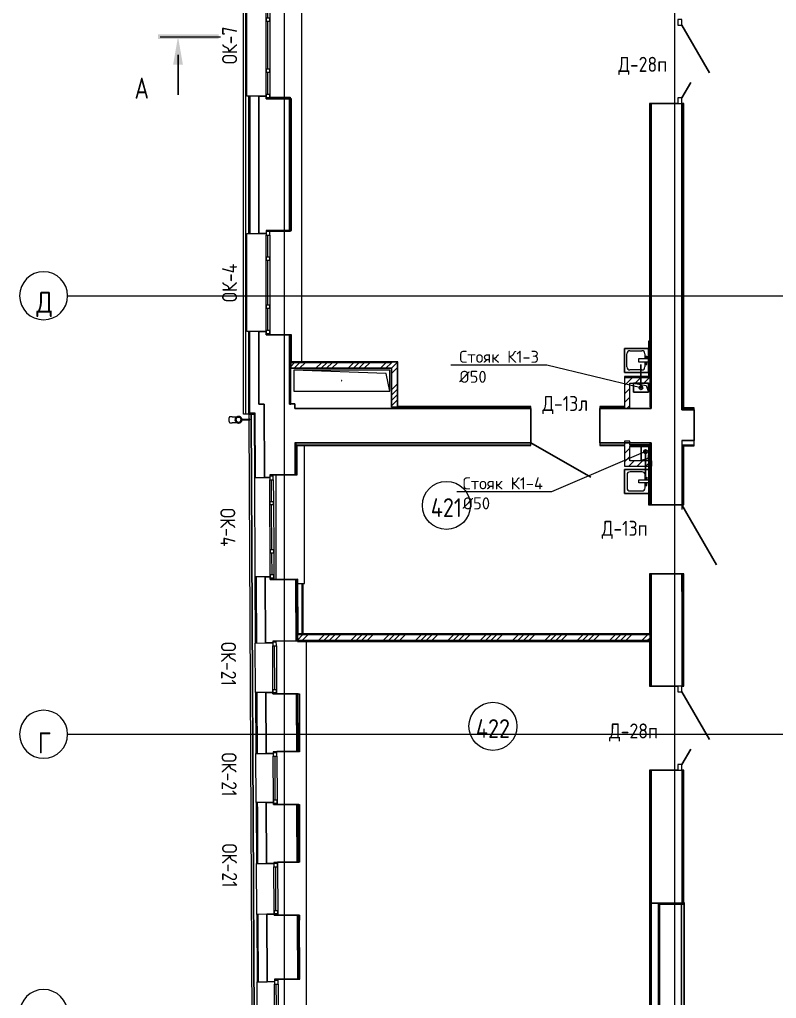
# Model space of a CAD drawing. Header units: millimetres. Extents: x -10178924 to 11692288, y -947381 to 58396.
# Drawn here: x -10915 to 1695, y -362268 to -345970 of the extents above; entities that cross this region are included whole.
import ezdxf
from ezdxf import colors
from ezdxf.entities.mleader import LeaderData, LeaderLine
from ezdxf.math import Vec2, Vec3

# ---------------------------------------------------------------- set-up
doc = ezdxf.new("R2010")
doc.units = ezdxf.units.MM
doc.linetypes.add('ADSK_Линия сетки', pattern=[25, 20, -2.5, 0, -2.5])
for name, color, linetype, lineweight in [('!К1', 32, 'Continuous', 30), ('_ Окна', 7, 'Continuous', 9), ('Аннотация', 7, 'Continuous', 18), ('Выноски ВК', 7, 'Continuous', 0), ('Двери', 7, 'Continuous', 9), ('Марки дверей', 7, 'Continuous', 20), ('Марки окон', 7, 'Continuous', 20), ('Обобщенные модели', 7, 'Continuous', 18), ('Окна', 7, 'Continuous', 9), ('Оси', 253, 'Continuous', 9), ('Перекрытие', 7, 'Continuous', 18), ('Разрезы', 7, 'Continuous', 9), ('Сантехника', 7, 'Continuous', 18), ('Стены внутренние', 7, 'Continuous', 18), ('Стены наружные', 7, 'Continuous', 18), ('Стены несущие', 7, 'Continuous', 30), ('Стены отделка', 7, 'Continuous', 30), ('Стены перегородки', 7, 'Continuous', 30), ('Стены штриховка', 7, 'Continuous', 9), ('ШТРИХОВКА', 252, 'Continuous', 15)]:
    doc.layers.add(name, color=color, linetype=linetype, lineweight=lineweight)
doc.layers.add('Линии', color=7, linetype='Continuous', lineweight=9, true_color=0x00a600)
doc.styles.add('GOST Common', font='GOST_Common.ttf', dxfattribs={"width": 0.9, "height": 350})
doc.styles.add('GOST Common_2', font='GOST_Common.ttf', dxfattribs={"width": 0.9, "height": 250})
doc.styles.add('GOST Common_3', font='GOST_Common.ttf', dxfattribs={"width": 0.8, "height": 350})
doc.styles.add('PDF ISOCPEUR', font='isocpeur.ttf')
pattern_1 = [(45, (-6e-11, -248271.14), (-269.408, 269.408), []), (45, (89.8, -248271.14), (-269.408, 269.408), []), (45, (179.6, -248271.14), (-269.408, 269.408), []), (45, (269.4, -248271.14), (-269.408, 269.408), [])]
pattern_2 = [(45, (-6e-11, -248271.14), (-70.7107, 70.7107), [])]

# ---------------------------------------------------------------- blocks, each defined once
blk = doc.blocks.new('AC_Дверь_Однопольная_Стальная - 1150х2200h В Л_ противопож_Д13п EI30-3874297-План 4-го этажа')
at = {"layer": 'Двери', "lineweight": 30}
blk.add_line((-575, 255), (421, 830), dxfattribs=at)
blk = doc.blocks.new('AC_Дверь_Однопольная_Стальная - 1150х2200h В Л_ противопож Д13л EI30-3874285-План 4-го этажа')
at = {"layer": 'Двери', "lineweight": 30}
blk.add_line((575, 285), (-421, 860), dxfattribs=at)
blk = doc.blocks.new('SND_2D_Раковина - 400х400-608366-План 4-го этажа')
at = {"layer": 'Сантехника'}
for p, q in [((-200, 220), (200, 220)), ((-200, -180), (-200, 220)), ((-200, 220), (-200, -180)), ((200, 220), (-200, 220)), ((110, 180), (-110, 180)), ((200, 220), (200, -180)), ((200, -180), (200, 220)), ((-160, 130), (-160, -70)), ((160, -70), (160, 130)), ((-110, -120), (-25, -120)), ((-70, -135), (-70, -150)), ((-25, -135), (-70, -135)), ((-70, -150), (-25, -150)), ((-25, -180), (-25, -15)), ((-25, -15), (25, -15)), ((25, -15), (25, -180)), ((25, -120), (110, -120)), ((25, -135), (70, -135)), ((70, -150), (25, -150)), ((70, -135), (70, -150))]:
    blk.add_line(p, q, dxfattribs=at)
for centre, start, end in [((-110, 130), 90, 180), ((110, 130), 360, 90), ((-110, -70), 180, 270), ((110, -70), 270, 360)]:
    blk.add_arc(centre, 50, start, end, dxfattribs=at)
blk = doc.blocks.new('Дверь-Alumark_двупольная с глухим окном_S70 - 1400х2200 алюм ост Д30п-6129809-План 4-го этажа')
at = {"layer": 'Двери', "lineweight": 30}
for p, q in [((-480, 255), (312, 712)), ((730, 255), (475, 402))]:
    blk.add_line(p, q, dxfattribs=at)
at = {"layer": 'Двери'}
for p, q in [((-575, 255), (-575, 185)), ((-480, 255), (-575, 255)), ((-575, 185), (-480, 185)), ((-480, 185), (-480, 255)), ((730, 255), (730, 185)), ((825, 255), (730, 255)), ((730, 185), (825, 185)), ((825, 185), (825, 255))]:
    blk.add_line(p, q, dxfattribs=at)
blk = doc.blocks.new('GM_Отверстие прямоугольное _в плите_ - Отверстие-1433026-План 4-го этажа')
at = {"layer": 'Обобщенные модели'}
for p, q in [((-50, 150), (75, 150)), ((75, 150), (-50, 150)), ((-50, 25), (-38, 113)), ((-38, 113), (75, 150)), ((75, 150), (75, -87)), ((75, -87), (75, 150))]:
    blk.add_line(p, q, dxfattribs=at)
for start, end in [(360, 180), (180, 360), (60, 165), (300, 360), (195, 270)]:
    blk.add_arc((0, 0), 2.5, start, end, dxfattribs=at)
blk = doc.blocks.new('GM_Отверстие прямоугольное _в плите_ - Отверстие-1400775-План 4-го этажа')
at = {"layer": 'Обобщенные модели'}
for p, q in [((-75, -125), (-75, 125)), ((-75, 125), (75, 125)), ((75, 125), (-75, 125)), ((-75, 125), (-75, -125)), ((-75, -125), (-37.5, 87.5)), ((-37.5, 87.5), (75, 125)), ((75, 125), (75, -125)), ((75, -125), (75, 125)), ((75, -125), (-75, -125)), ((-75, -125), (75, -125))]:
    blk.add_line(p, q, dxfattribs=at)
for start, end in [(360, 180), (180, 360), (60, 165), (300, 360), (195, 270)]:
    blk.add_arc((0, 0), 2.5, start, end, dxfattribs=at)
blk = doc.blocks.new('окно трехпол с фрамугой - 1750-2320_h___нов_-2116909-План 4-го этажа')
at = {"layer": '_ Окна', "lineweight": 18}
for p, q in [((-895, 75), (-895, 135)), ((-895, 135), (-815, 135)), ((-815, 75), (-895, 75)), ((-815, 135), (-815, 75)), ((-455, 75), (-455, 135)), ((-455, 135), (-395, 135)), ((-395, 75), (-455, 75)), ((-395, 135), (-395, 75)), ((395, 75), (395, 135)), ((395, 135), (455, 135)), ((455, 75), (395, 75)), ((455, 135), (455, 75)), ((815, 135), (815, 75)), ((895, 135), (815, 135)), ((815, 75), (895, 75)), ((895, 75), (895, 135))]:
    blk.add_line(p, q, dxfattribs=at)
at = {"layer": '_ Окна'}
for p, q in [((-875, 75), (-875, 135)), ((-815, 105), (-455, 105)), ((-395, 105), (395, 105)), ((455, 105), (815, 105)), ((875, 75), (875, 135))]:
    blk.add_line(p, q, dxfattribs=at)
at = {"layer": 'Окна'}
for p, q in [((-895, 135), (-895, 75)), ((-815, 135), (-895, 135)), ((-895, 75), (-815, 75)), ((-815, 135), (-455, 135)), ((-455, 75), (-815, 75)), ((-395, 135), (-455, 135)), ((-455, 75), (-395, 75)), ((-395, 135), (395, 135)), ((395, 75), (-395, 75)), ((455, 135), (395, 135)), ((395, 75), (455, 75)), ((455, 135), (815, 135)), ((815, 75), (455, 75)), ((895, 135), (815, 135)), ((815, 75), (895, 75)), ((895, 75), (895, 135))]:
    blk.add_line(p, q, dxfattribs=at)
blk = doc.blocks.new('окно трехпол с фрамугой - 1700-2320_h_ _нов_-2116573-План 4-го этажа')
at = {"layer": '_ Окна', "lineweight": 18}
for p, q in [((-870, 75), (-870, 135)), ((-870, 135), (-790, 135)), ((-790, 75), (-870, 75)), ((-790, 135), (-790, 75)), ((-430, 75), (-430, 135)), ((-430, 135), (-370, 135)), ((-370, 75), (-430, 75)), ((-370, 135), (-370, 75)), ((370, 75), (370, 135)), ((370, 135), (430, 135)), ((430, 75), (370, 75)), ((430, 135), (430, 75)), ((790, 135), (790, 75)), ((870, 135), (790, 135)), ((790, 75), (870, 75)), ((870, 75), (870, 135))]:
    blk.add_line(p, q, dxfattribs=at)
at = {"layer": '_ Окна'}
for p, q in [((-850, 75), (-850, 135)), ((-790, 105), (-430, 105)), ((-370, 105), (370, 105)), ((430, 105), (790, 105)), ((850, 75), (850, 135))]:
    blk.add_line(p, q, dxfattribs=at)
at = {"layer": 'Окна'}
for p, q in [((-870, 135), (-870, 75)), ((-790, 135), (-870, 135)), ((-870, 75), (-790, 75)), ((-790, 135), (-430, 135)), ((-430, 75), (-790, 75)), ((-370, 135), (-430, 135)), ((-430, 75), (-370, 75)), ((-370, 135), (370, 135)), ((370, 75), (-370, 75)), ((430, 135), (370, 135)), ((370, 75), (430, 75)), ((430, 135), (790, 135)), ((790, 75), (430, 75)), ((870, 135), (790, 135)), ((790, 75), (870, 75)), ((870, 75), (870, 135))]:
    blk.add_line(p, q, dxfattribs=at)
blk = doc.blocks.new('окно трехпол с фрамугой - 1700-2320_h_ _нов_-2116737-План 4-го этажа')
at = {"layer": '_ Окна', "lineweight": 18}
for p, q in [((-870, 111), (-870, 171)), ((-870, 171), (-790, 171)), ((-790, 171), (-790, 111)), ((-430, 111), (-430, 171)), ((-430, 171), (-370, 171)), ((-370, 171), (-370, 111)), ((370, 111), (370, 171)), ((370, 171), (430, 171)), ((430, 171), (430, 111)), ((790, 171), (790, 111)), ((870, 171), (790, 171)), ((870, 111), (870, 171)), ((-790, 111), (-870, 111)), ((-370, 111), (-430, 111)), ((430, 111), (370, 111)), ((790, 111), (870, 111))]:
    blk.add_line(p, q, dxfattribs=at)
at = {"layer": '_ Окна'}
for p, q in [((-850, 111), (-850, 171)), ((850, 111), (850, 171)), ((-790, 141), (-430, 141)), ((-370, 141), (370, 141)), ((430, 141), (790, 141))]:
    blk.add_line(p, q, dxfattribs=at)
at = {"layer": 'Окна'}
for p, q in [((-870, 171), (-870, 111)), ((-790, 171), (-870, 171)), ((-790, 171), (-430, 171)), ((-370, 171), (-430, 171)), ((-370, 171), (370, 171)), ((430, 171), (370, 171)), ((430, 171), (790, 171)), ((870, 171), (790, 171)), ((870, 111), (870, 171)), ((-870, 111), (-790, 111)), ((-430, 111), (-790, 111)), ((-430, 111), (-370, 111)), ((370, 111), (-370, 111)), ((370, 111), (430, 111)), ((790, 111), (430, 111)), ((790, 111), (870, 111))]:
    blk.add_line(p, q, dxfattribs=at)
blk = doc.blocks.new('окно трехпол с фрамугой - 1675-2200_h___нов_ ок-23-2116733-План 4-го этажа')
at = {"layer": '_ Окна', "lineweight": 18}
for p, q in [((-858, 75), (-858, 135)), ((-858, 135), (-778, 135)), ((-778, 75), (-858, 75)), ((-778, 135), (-778, 75)), ((-418, 75), (-418, 135)), ((-418, 135), (-358, 135)), ((-358, 75), (-418, 75)), ((-358, 135), (-358, 75)), ((357, 75), (357, 135)), ((357, 135), (417, 135)), ((417, 75), (357, 75)), ((417, 135), (417, 75)), ((777, 135), (777, 75)), ((857, 135), (777, 135)), ((777, 75), (857, 75)), ((857, 75), (857, 135))]:
    blk.add_line(p, q, dxfattribs=at)
at = {"layer": '_ Окна'}
for p, q in [((-838, 75), (-838, 135)), ((-778, 105), (-418, 105)), ((-358, 105), (357, 105)), ((417, 105), (777, 105)), ((837, 75), (837, 135))]:
    blk.add_line(p, q, dxfattribs=at)
at = {"layer": 'Окна'}
for p, q in [((-858, 135), (-858, 75)), ((-778, 135), (-858, 135)), ((-858, 75), (-778, 75)), ((-778, 135), (-418, 135)), ((-418, 75), (-778, 75)), ((-358, 135), (-418, 135)), ((-418, 75), (-358, 75)), ((-358, 135), (357, 135)), ((357, 75), (-358, 75)), ((417, 135), (357, 135)), ((357, 75), (417, 75)), ((417, 135), (777, 135)), ((777, 75), (417, 75)), ((857, 135), (777, 135)), ((777, 75), (857, 75)), ((857, 75), (857, 135))]:
    blk.add_line(p, q, dxfattribs=at)
blk = doc.blocks.new('окна_rehau_однопольное_фрамуга_сверху - 840х2230 _глухое_ _нов_ ок-21-2067517-План 4-го этажа')
at = {"layer": '_ Окна', "lineweight": 18}
for p, q in [((-440, 75), (-440, 135)), ((-440, 135), (-364, 135)), ((-364, 75), (-440, 75)), ((-364, 135), (-364, 75)), ((364, 135), (364, 75)), ((440, 135), (364, 135)), ((364, 75), (440, 75)), ((440, 75), (440, 135))]:
    blk.add_line(p, q, dxfattribs=at)
at = {"layer": '_ Окна'}
for p, q in [((-420, 75), (-420, 135)), ((-364, 105), (364, 105)), ((420, 75), (420, 135))]:
    blk.add_line(p, q, dxfattribs=at)
at = {"layer": 'Окна'}
for p, q in [((-440, 135), (-440, 75)), ((-364, 135), (-440, 135)), ((-440, 75), (-364, 75)), ((-364, 135), (364, 135)), ((364, 75), (-364, 75)), ((440, 135), (364, 135)), ((364, 75), (440, 75)), ((440, 75), (440, 135))]:
    blk.add_line(p, q, dxfattribs=at)
blk = doc.blocks.new('окна_rehau_однопольное_фрамуга_сверху - 840х2230 _глухое_ _нов_ ок-21-2067503-План 4-го этажа')
at = {"layer": '_ Окна', "lineweight": 18}
for p, q in [((-440, 75), (-440, 135)), ((-440, 135), (-364, 135)), ((-364, 75), (-440, 75)), ((-364, 135), (-364, 75)), ((364, 135), (364, 75)), ((440, 135), (364, 135)), ((364, 75), (440, 75)), ((440, 75), (440, 135))]:
    blk.add_line(p, q, dxfattribs=at)
at = {"layer": '_ Окна'}
for p, q in [((-420, 75), (-420, 135)), ((-364, 105), (364, 105)), ((420, 75), (420, 135))]:
    blk.add_line(p, q, dxfattribs=at)
at = {"layer": 'Окна'}
for p, q in [((-440, 135), (-440, 75)), ((-364, 135), (-440, 135)), ((-440, 75), (-364, 75)), ((-364, 135), (364, 135)), ((364, 75), (-364, 75)), ((440, 135), (364, 135)), ((364, 75), (440, 75)), ((440, 75), (440, 135))]:
    blk.add_line(p, q, dxfattribs=at)
blk = doc.blocks.new('окна_rehau_однопольное_фрамуга_сверху - 840х2230 _глухое_ _нов_ ок-21-2067489-План 4-го этажа')
at = {"layer": '_ Окна', "lineweight": 18}
for p, q in [((-440, 75), (-440, 135)), ((-440, 135), (-364, 135)), ((-364, 75), (-440, 75)), ((-364, 135), (-364, 75)), ((364, 135), (364, 75)), ((440, 135), (364, 135)), ((364, 75), (440, 75)), ((440, 75), (440, 135))]:
    blk.add_line(p, q, dxfattribs=at)
at = {"layer": '_ Окна'}
for p, q in [((-420, 75), (-420, 135)), ((-364, 105), (364, 105)), ((420, 75), (420, 135))]:
    blk.add_line(p, q, dxfattribs=at)
at = {"layer": 'Окна'}
for p, q in [((-440, 135), (-440, 75)), ((-364, 135), (-440, 135)), ((-440, 75), (-364, 75)), ((-364, 135), (364, 135)), ((364, 75), (-364, 75)), ((440, 135), (364, 135)), ((364, 75), (440, 75)), ((440, 75), (440, 135))]:
    blk.add_line(p, q, dxfattribs=at)
blk = doc.blocks.new('Водосток - Тип 1 _карниз больше 490мм_-5161094-План 4-го этажа')
at = {"layer": 'Обобщенные модели', "lineweight": 9}
h = blk.add_hatch(dxfattribs=at)
h.set_pattern_fill('FP_14', color=256, style=0, pattern_type=2)
h.set_pattern_definition([(314.706, (-20244.53, -7002.02), (106.6089, 105.5204), [])])
h.paths.add_polyline_path([(76, 171), (76, 148), (86, 129), (103, 115), (127, 110), (148, 116), (164, 129), (174, 149), (174, 171), (164, 191), (146, 205), (123, 209), (103, 205), (86, 191), (81, 181)])
at = {"layer": 'Обобщенные модели'}
for p, q in [((75, 306), (75, 264)), ((175, 264), (175, 306)), ((120, 109), (120, -30)), ((130, -30), (130, 108)), ((120, -30), (130, -30))]:
    blk.add_line(p, q, dxfattribs=at)
at = {"layer": 'Обобщенные модели', "flags": 128}
for points in [[(75, 173), (75, 174), (75, 177), (75, 180), (75, 183), (75, 186), (75, 190), (75, 193), (75, 197), (75, 201), (75, 205), (75, 210), (75, 214), (75, 219), (75, 224), (75, 229), (75, 234), (75, 239), (75, 245), (75, 250), (75, 256), (75, 261), (75, 264)], [(175, 264), (175, 258), (175, 252), (175, 247), (175, 242), (175, 236), (175, 231), (175, 226), (175, 221), (175, 216), (175, 212), (175, 207), (175, 203), (175, 199), (175, 195), (175, 191), (175, 188), (175, 184), (175, 181), (175, 178), (175, 175), (175, 173)]]:
    blk.add_lwpolyline(points, dxfattribs=at)
at = {"layer": 'Обобщенные модели'}
for start, end in [(90, 270), (270, 90)]:
    blk.add_arc((125, 160), 52, start, end, dxfattribs=at)
at = {"layer": 'Обобщенные модели', "lineweight": 40}
for start, end in [(90, 270), (270, 90)]:
    blk.add_arc((125, 160), 50, start, end, dxfattribs=at)
at = {"layer": 'Обобщенные модели'}
for start_param, end_param in [(4.712389, 6.283185), (3.141593, 4.712389)]:
    blk.add_ellipse((125, 306), major_axis=(-50, 0), ratio=0.309017, start_param=start_param, end_param=end_param, dxfattribs=at)
blk = doc.blocks.new('GM_Отверстие прямоугольное _в плите_ - Отверстие-6226365-План 4-го этажа')
at = {"layer": 'Обобщенные модели'}
for p, q in [((800, 175), (-800, 175)), ((-800, 175), (-800, -175)), ((-800, 175), (-742, -117)), ((800, 175), (-800, 175)), ((-800, 175), (-800, -175)), ((800, -175), (800, 175)), ((800, -175), (800, 175)), ((-742, -117), (800, -175)), ((-800, -175), (800, -175)), ((-800, -175), (800, -175))]:
    blk.add_line(p, q, dxfattribs=at)
for start, end in [(0, 180), (180, 360), (0, 105), (240, 0), (195, 210)]:
    blk.add_arc((0, 0), 2.5, start, end, dxfattribs=at)
blk = doc.blocks.new('SND_2D_Раковина - 400х400-608087-План 4-го этажа')
at = {"layer": 'Сантехника'}
for p, q in [((200, 180), (-200, 180)), ((-200, 180), (-200, -220)), ((-200, -220), (-200, 180)), ((-200, 180), (200, 180)), ((-25, 180), (-25, 15)), ((25, 15), (25, 180)), ((200, -220), (200, 180)), ((200, 180), (200, -220)), ((-160, -130), (-160, 70)), ((-110, 120), (-25, 120)), ((-70, 150), (-25, 150)), ((-70, 135), (-70, 150)), ((-25, 135), (-70, 135)), ((-25, 15), (25, 15)), ((70, 150), (25, 150)), ((25, 135), (70, 135)), ((25, 120), (110, 120)), ((70, 135), (70, 150)), ((160, 70), (160, -130)), ((-200, -220), (200, -220)), ((200, -220), (-200, -220)), ((110, -180), (-110, -180))]:
    blk.add_line(p, q, dxfattribs=at)
for centre, start, end in [((-110, 70), 90, 180), ((110, 70), 0, 90), ((-110, -130), 180, 270), ((110, -130), 270, 0)]:
    blk.add_arc(centre, 50, start, end, dxfattribs=at)
blk = doc.blocks.new('Разрез - Номер вида спереди_3_5 мм-16061-План 4-го этажа')
at = {"layer": 'Разрезы'}
for points in [[(9.8, 0.4), (9.8, -0.39), (-0.33, -0.39), (-0.33, 0.4)], [(2.18, -4.67), (3, 0), (3.82, -4.67)]]:
    blk.add_hatch(color=256, dxfattribs=at).paths.add_polyline_path(points)
at = {"layer": 'Разрезы', "lineweight": 30}
blk.add_line((3, -3), (3, -9.66), dxfattribs=at)
blk = doc.blocks.new('Ось сетки - Круг_Ø8 мм-8258-План подвала')
at = {"layer": 'Оси', "lineweight": 20}
for start, end in [(360, 180), (180, 360)]:
    blk.add_arc((0, 0), 4, start, end, dxfattribs=at)
blk = doc.blocks.new('оси')
at = {"layer": 'Оси', "linetype": 'ADSK_Линия сетки'}
for p, q in [((6500, -2196), (6500, 46378)), ((0, -2196), (0, 46265)), ((-3614, 22400), (62615, 22400)), ((-3614, 15100), (62615, 15100))]:
    blk.add_line(p, q, dxfattribs=at)
at = {"layer": 'Оси', "lineweight": 20, "xscale": 99.99999999999993, "yscale": 99.99999999999993, "zscale": 99.99999999999993, "rotation": 270}
for p in [(-4014, 22400), (-4014, 15100), (-4014, 10450)]:
    blk.add_blockref('Ось сетки - Круг_Ø8 мм-8258-План подвала', p, dxfattribs=at)
at = {"layer": 'Оси', "char_height": 350, "attachment_point": 5, "line_spacing_factor": 1.022766, "style": 'GOST Common'}
for s, insert, width in [('\\pxqc,t0.25714,0.51429,0.77143,1.02857,1.28571,1.54286,1.8,2.05714,2.31429,2.57143,2.82857,3.08571,3.34286,3.6,3.85714,4.11429,4.37143,4.62857,4.88571,5.14286,5.4,5.65714,5.91429,6.17143,6.42857,6.68571,6.94286,7.2,7.45714,7.71429,7.97143,8.22857;{Д}', (-3999, 22257), 291.6), ('\\pxqc,t0.25714,0.51429,0.77143,1.02857,1.28571,1.54286,1.8,2.05714,2.31429,2.57143,2.82857,3.08571,3.34286,3.6,3.85714,4.11429,4.37143,4.62857,4.88571,5.14286,5.4,5.65714,5.91429,6.17143,6.42857,6.68571,6.94286,7.2,7.45714,7.71429,7.97143,8.22857;{Г}', (-4000, 14957), 232.2)]:
    blk.add_mtext(s, dxfattribs=dict(at, insert=insert, width=width))
blk = doc.blocks.new('4 этаж')
at = {"layer": 'Стены внутренние', "lineweight": 9, "true_color": 0x005b00}
h = blk.add_hatch(dxfattribs=at)
h.set_pattern_fill('FP_19', color=98, style=0, pattern_type=2)
h.set_pattern_definition(pattern_2)
h.paths.add_polyline_path([(-747, -227331), (-390, -227331), (-390, -227243), (-835, -227243), (-835, -227331)])
h = blk.add_hatch(dxfattribs=at)
h.set_pattern_fill('FP_19', color=98, style=0, pattern_type=2)
h.set_pattern_definition(pattern_2)
h.paths.add_polyline_path([(-747, -227753), (-747, -227331), (-835, -227331), (-835, -227753)])
h = blk.add_hatch(dxfattribs=at)
h.set_pattern_fill('FP_19', color=98, style=0, pattern_type=2)
h.set_pattern_definition(pattern_2)
h.paths.add_polyline_path([(-835, -228625), (-747, -228625), (-747, -228358), (-835, -228358), (-835, -228543)])
h = blk.add_hatch(dxfattribs=at)
h.set_pattern_fill('FP_19', color=98, style=0, pattern_type=2)
h.set_pattern_definition(pattern_2)
h.paths.add_polyline_path([(-390, -228713), (-390, -228625), (-835, -228625), (-835, -228713), (-505, -228713)])
at = {"layer": 'Стены внутренние'}
blk.add_hatch(color=256, dxfattribs=at).paths.add_polyline_path([(150, -239544), (150, -236007), (110, -236007), (110, -239544), (136, -239544)])
at = {"layer": 'Стены штриховка', "lineweight": 9}
h = blk.add_hatch(dxfattribs=at)
h.set_pattern_fill('ANSI34', color=256, scale=20)
h.set_pattern_definition(pattern_1)
h.paths.add_polyline_path([(-5648, -227083), (-4720, -227083), (-4720, -226989), (-6398, -226983), (-6398, -227083), (-6268, -227083)])
h = blk.add_hatch(dxfattribs=at)
h.set_pattern_fill('ANSI34', color=256, scale=20)
h.set_pattern_definition(pattern_1)
h.paths.add_polyline_path([(-4620, -227733), (-4620, -226989), (-4626, -226989), (-4626, -226977), (-4720, -226977), (-4720, -227733)])
at = {"layer": 'Стены штриховка'}
h = blk.add_hatch(dxfattribs=at)
h.set_pattern_fill('ANSI34', color=256, scale=20, angle=180)
h.set_pattern_definition([(225, (-6e-11, -248271.14), (269.408, -269.408), []), (225, (-89.8, -248271.14), (269.408, -269.408), []), (225, (-179.6, -248271.14), (269.408, -269.408), []), (225, (-269.4, -248271.14), (269.408, -269.408), [])])
h.paths.add_polyline_path([(-417, -231518), (-6285, -231518), (-6285, -231618), (-417, -231618)])
at = {"layer": 'Линии', "color": 7}
for centre in [(-3804, -229366), (-3028, -233044)]:
    blk.add_circle(centre, 400, dxfattribs=at)
at = {"layer": 'Перекрытие'}
for p, q in [((-6212, -226977), (-6212, -211807)), ((-6748, -222568), (-6408, -222568)), ((-6408, -222568), (-6408, -222598)), ((120, -222562), (120, -222582)), ((-6408, -224804), (-6748, -224804)), ((-6408, -224788), (-6408, -224804)), ((-6166, -230668), (-6166, -228370)), ((-6643, -228858), (-6643, -230597)), ((-6309, -228858), (-6500, -228858)), ((120, -229357), (120, -229434)), ((-6643, -230597), (-6383, -230597)), ((-6281, -230668), (-6166, -230668)), ((-6285, -231628), (-6638, -231628)), ((-6132, -239521), (-6132, -231630)), ((-6271, -232505), (-6252, -232505)), ((-6252, -232505), (-6252, -233468)), ((-6252, -233468), (-6628, -233468)), ((-6262, -234348), (-6252, -234348)), ((-6252, -234348), (-6252, -235308)), ((-6618, -235308), (-6618, -235474)), ((-6252, -235308), (-6503, -235308)), ((0, -239544), (0, -236007)), ((-6614, -236188), (-6500, -236188)), ((-6252, -236188), (-6252, -236272))]:
    blk.add_line(p, q, dxfattribs=at)
at = {"layer": 'Разрезы', "lineweight": 20}
blk.add_line((-8575, -221562), (-7567, -221562), dxfattribs=at)
at = {"layer": 'Стены внутренние'}
for p, q in [((-6206, -231506), (-6206, -230668)), ((-6194, -230668), (-6194, -231506)), ((-6288, -231623), (-6288, -231628))]:
    blk.add_line(p, q, dxfattribs=at)
at = {"layer": 'Стены наружные'}
for p, q in [((-7183, -227848), (-7183, -216262)), ((-7148, -216262), (-7148, -227848)), ((-7128, -222553), (-7128, -220853)), ((-7098, -222553), (-7128, -222553)), ((-7128, -226473), (-7128, -224838)), ((-7128, -224838), (-7098, -224838)), ((-7098, -226473), (-7128, -226473)), ((-7148, -227848), (-7183, -227848)), ((-7098, -227848), (-7148, -227848)), ((-7091, -227933), (-7092, -227848)), ((-7028, -240328), (-7091, -227943)), ((-6993, -240293), (-7057, -227848)), ((-7057, -227848), (-6993, -240293)), ((-7002, -228900), (-6993, -230555)), ((-6983, -232482), (-6987, -231657)), ((-6974, -234313), (-6978, -233498)), ((-6266, -233464), (-6266, -233468)), ((-6964, -236175), (-6969, -235330)), ((-6257, -235307), (-6257, -235308)), ((-6950, -238932), (-6958, -237297))]:
    blk.add_line(p, q, dxfattribs=at)
at = {"layer": 'Стены несущие'}
for p, q in [((-6928, -222553), (-6928, -224838)), ((-6808, -222553), (-6928, -222553)), ((-6418, -222598), (-6748, -222598)), ((-6418, -224788), (-6418, -222598)), ((50, -222677), (-390, -222677)), ((-390, -227753), (-390, -222677)), ((120, -222677), (120, -226436)), ((-6928, -224838), (-6808, -224838)), ((-6748, -224788), (-6418, -224788)), ((-6928, -227678), (-6928, -226473)), ((-6808, -226473), (-6928, -226473)), ((-6418, -226528), (-6748, -226528)), ((-6418, -226528), (-6418, -227678)), ((120, -226436), (120, -227773)), ((-4720, -226983), (-6398, -226983)), ((-6398, -226983), (-6398, -227083)), ((-4720, -226977), (-4720, -226989)), ((-4626, -226977), (-4720, -226977)), ((-4620, -226989), (-4626, -226989)), ((-4620, -227733), (-4620, -226989)), ((-6398, -227083), (-4720, -227083)), ((-4720, -227083), (-4720, -227733)), ((-6928, -227678), (-6838, -227678)), ((-6838, -227678), (-6832, -228899)), ((-6328, -227675), (-6418, -227675)), ((-6327, -227753), (-6328, -227675)), ((-2395, -227753), (-6327, -227753)), ((-4720, -227733), (-4620, -227733)), ((-2395, -228323), (-2395, -227753)), ((-1245, -227753), (-1245, -228323)), ((-390, -227753), (-1245, -227753)), ((326, -227773), (120, -227773)), ((326, -228283), (326, -227773)), ((-6324, -228323), (-2395, -228323)), ((-6322, -228857), (-6324, -228323)), ((-390, -228323), (-1245, -228323)), ((-390, -228323), (-390, -229357)), ((120, -228283), (326, -228283)), ((-6324, -228338), (-6322, -228857)), ((-6832, -228899), (-6748, -228899)), ((-6688, -228859), (-6322, -228857)), ((-390, -229357), (120, -229357)), ((-6823, -230554), (-6817, -231656)), ((-6739, -230554), (-6823, -230554)), ((-6313, -230597), (-6679, -230599)), ((-6308, -231623), (-6313, -230597)), ((120, -230507), (-390, -230507)), ((-390, -230507), (-390, -230798)), ((120, -230798), (120, -230507)), ((-6312, -230691), (-6308, -231623)), ((-390, -230798), (-390, -232376)), ((-6817, -231656), (-6697, -231655)), ((-6638, -231625), (-6308, -231623)), ((-390, -232376), (50, -232376)), ((-6693, -232480), (-6813, -232481)), ((-6808, -233497), (-6813, -232481)), ((-6303, -232503), (-6633, -232505)), ((-6298, -233465), (-6303, -232503)), ((-6303, -232596), (-6298, -233465)), ((-6808, -233497), (-6688, -233497)), ((-6628, -233466), (-6298, -233465)), ((50, -233776), (-390, -233776)), ((-390, -233776), (-390, -235987)), ((-6799, -235329), (-6804, -234312)), ((-6684, -234312), (-6804, -234312)), ((-6294, -234345), (-6624, -234346)), ((-6289, -235307), (-6294, -234345)), ((-6293, -234476), (-6289, -235307)), ((-6799, -235329), (-6679, -235329)), ((-6619, -235308), (-6289, -235307)), ((-390, -235987), (120, -235987)), ((-6788, -237296), (-6794, -236174)), ((-6674, -236174), (-6794, -236174)), ((-6284, -236187), (-6614, -236188)), ((-6279, -237253), (-6284, -236187)), ((-6284, -236296), (-6279, -237253)), ((-6609, -237255), (-6279, -237253)), ((-6788, -237296), (-6668, -237295))]:
    blk.add_line(p, q, dxfattribs=at)
at = {"layer": 'Стены отделка', "lineweight": 9}
for p, q in [((-7098, -222553), (-7098, -224838)), ((-6928, -222553), (-7098, -222553)), ((-7078, -222553), (-7078, -222573)), ((-6386, -222598), (-6418, -222598)), ((-6398, -222598), (-6398, -222618)), ((-6386, -224788), (-6386, -222598)), ((-390, -222677), (-422, -222677)), ((-422, -222677), (-422, -226631)), ((152, -222677), (120, -222677)), ((152, -227741), (152, -222677)), ((-7098, -224838), (-6928, -224838)), ((-6418, -224788), (-6386, -224788)), ((-410, -226436), (-410, -225036)), ((140, -225036), (140, -226436)), ((-7098, -226473), (-7098, -227828)), ((-6928, -226473), (-7098, -226473)), ((-6386, -226528), (-6418, -226528)), ((-6386, -226977), (-6386, -226528)), ((-435, -226631), (-435, -227218)), ((-422, -226631), (-435, -226631)), ((-410, -227733), (-410, -226631)), ((-6398, -226989), (-4720, -226989)), ((-4720, -226977), (-6386, -226977)), ((-4616, -226977), (-4626, -226977)), ((-4626, -226989), (-4626, -227733)), ((-4614, -227721), (-4614, -226979)), ((-6398, -227678), (-6398, -227083)), ((-435, -227218), (-835, -227218)), ((-835, -227218), (-835, -227753)), ((-390, -227243), (-835, -227243)), ((-747, -227753), (-747, -227331)), ((-747, -227331), (-390, -227331)), ((-6987, -227828), (-7098, -227828)), ((-7098, -227828), (-7098, -227848)), ((-7098, -227828), (-6987, -227828)), ((-7078, -227828), (-7078, -227678)), ((-6987, -227828), (-6987, -227828)), ((-6838, -227678), (-6838, -227678)), ((-6838, -227828), (-6838, -227678)), ((-6837, -227828), (-6838, -227828)), ((-6418, -227678), (-6398, -227678)), ((-6327, -227733), (-6327, -227753)), ((-2395, -227721), (-4614, -227721)), ((-2395, -227753), (-2395, -227721)), ((-1245, -227721), (-1245, -227753)), ((-835, -227721), (-1245, -227721)), ((-410, -227733), (-390, -227733)), ((120, -227753), (326, -227753)), ((140, -227773), (140, -227753)), ((326, -227741), (152, -227741)), ((326, -227773), (326, -227741)), ((-7098, -227848), (-7007, -227848)), ((-7007, -227848), (-7002, -228900)), ((-6325, -228318), (-6325, -228318)), ((-6325, -228318), (-6325, -228358)), ((-6324, -228323), (-6325, -228318)), ((-2395, -228370), (-2395, -228323)), ((-1245, -228323), (-1245, -228370)), ((-835, -228295), (-835, -228358)), ((-747, -228295), (-835, -228295)), ((-747, -228358), (-747, -228295)), ((-410, -229358), (-410, -228323)), ((326, -228283), (120, -228283)), ((120, -228283), (120, -229357)), ((326, -228375), (326, -228283)), ((-6304, -228338), (-6324, -228338)), ((-6304, -228368), (-6304, -228338)), ((-6292, -228370), (-2395, -228370)), ((-6290, -228857), (-6292, -228370)), ((-1245, -228370), (-835, -228370)), ((-835, -228370), (-835, -228713)), ((-410, -228358), (-747, -228358)), ((-747, -228383), (-435, -228383)), ((-747, -228625), (-747, -228383)), ((-435, -228383), (-435, -229358)), ((326, -228363), (120, -228363)), ((140, -228373), (140, -228363)), ((326, -228363), (140, -228363)), ((140, -228363), (140, -228363)), ((152, -228375), (326, -228375)), ((152, -229357), (152, -228375)), ((-380, -228625), (-747, -228625)), ((-380, -228713), (-380, -228625)), ((-835, -228713), (-380, -228713)), ((-7002, -228900), (-6832, -228899)), ((-6322, -228857), (-6290, -228857)), ((-435, -229358), (-410, -229358)), ((-410, -229357), (-390, -229357)), ((120, -229357), (152, -229357)), ((-6823, -230554), (-6993, -230555)), ((-6993, -230555), (-6987, -231657)), ((-6973, -230555), (-6973, -230649)), ((-6281, -230596), (-6313, -230597)), ((-6313, -230597), (-6312, -230691)), ((-6293, -230597), (-6292, -230691)), ((-6276, -231506), (-6281, -230596)), ((-390, -230507), (-422, -230507)), ((-422, -230507), (-422, -231506)), ((-410, -230798), (-410, -230507)), ((152, -230507), (120, -230507)), ((140, -230507), (140, -230798)), ((152, -232376), (152, -230507)), ((120, -230798), (120, -232376)), ((-6288, -231623), (-6288, -231483)), ((-6285, -231518), (-6285, -231630)), ((-422, -231506), (-6276, -231506)), ((-418, -231518), (-6161, -231518)), ((-410, -231688), (-410, -231493)), ((-6987, -231657), (-6817, -231656)), ((-6308, -231623), (-6288, -231623)), ((-6285, -231630), (-422, -231630)), ((-6161, -231618), (-417, -231618)), ((-422, -231630), (-422, -232376)), ((-390, -231688), (-410, -231688)), ((-422, -232376), (-390, -232376)), ((120, -232376), (152, -232376)), ((-6813, -232481), (-6983, -232482)), ((-6983, -232482), (-6978, -233498)), ((-6963, -232482), (-6963, -232574)), ((-6303, -232503), (-6303, -232596)), ((-6271, -232503), (-6303, -232503)), ((-6283, -232503), (-6283, -232596)), ((-6266, -233464), (-6271, -232503)), ((-6978, -233498), (-6808, -233497)), ((-6298, -233465), (-6266, -233464)), ((-390, -233776), (-422, -233776)), ((-422, -233776), (-422, -238877)), ((120, -233776), (120, -235987)), ((152, -233776), (120, -233776)), ((152, -235987), (152, -233776)), ((-6804, -234312), (-6974, -234313)), ((-6974, -234313), (-6969, -235330)), ((-6954, -234313), (-6953, -234444)), ((-6262, -234344), (-6294, -234345)), ((-6294, -234345), (-6293, -234476)), ((-6274, -234344), (-6273, -234476)), ((-6257, -235307), (-6262, -234344)), ((-6969, -235330), (-6799, -235329)), ((-6289, -235307), (-6257, -235307)), ((150, -235984), (150, -235987)), ((162, -235984), (150, -235984)), ((162, -239664), (162, -235984)), ((-270, -236007), (150, -236007)), ((-250, -239563), (-250, -236007)), ((110, -236007), (110, -239544)), ((150, -236007), (110, -236007)), ((120, -235987), (140, -235987)), ((150, -235987), (152, -235987)), ((150, -236007), (150, -239676)), ((-6794, -236174), (-6964, -236175)), ((-6964, -236175), (-6958, -237297)), ((-6944, -236175), (-6944, -236284)), ((-6284, -236187), (-6284, -236296)), ((-6252, -236187), (-6284, -236187)), ((-6264, -236187), (-6264, -236296)), ((-6247, -237253), (-6252, -236187)), ((-410, -238646), (-410, -237106)), ((-6279, -237253), (-6247, -237253)), ((-6958, -237297), (-6788, -237296))]:
    blk.add_line(p, q, dxfattribs=at)
at = {"layer": 'Стены перегородки', "lineweight": 18}
for p, q in [((-390, -235987), (-390, -239563)), ((-270, -239563), (-270, -235987))]:
    blk.add_line(p, q, dxfattribs=at)
at = {"layer": 'Стены штриховка'}
for p, q in [((-7078, -222573), (-7078, -224838)), ((-6398, -222618), (-6398, -224788)), ((-6388, -224788), (-6388, -222598)), ((-420, -222677), (-420, -227233)), ((-410, -225036), (-410, -222677)), ((140, -222677), (140, -225036)), ((150, -227743), (150, -222677)), ((-7078, -227678), (-7078, -226473)), ((-6398, -226983), (-6398, -226528)), ((-6388, -226979), (-6388, -226528)), ((-410, -226631), (-410, -226436)), ((140, -227753), (140, -226436)), ((-426, -227227), (-426, -226631)), ((-422, -226631), (-420, -226631)), ((-4720, -226979), (-6388, -226979)), ((-4626, -226979), (-4614, -226979)), ((-4616, -227723), (-4616, -226977)), ((-4614, -226977), (-4616, -226977)), ((-4614, -226979), (-4614, -226977)), ((-835, -227227), (-426, -227227)), ((-835, -227233), (-420, -227233)), ((-6982, -228900), (-6987, -227828)), ((-2395, -227733), (-4620, -227733)), ((-2395, -227723), (-4616, -227723)), ((-835, -227723), (-1245, -227723)), ((-835, -227733), (-1245, -227733)), ((326, -227743), (150, -227743)), ((-6304, -228358), (-2395, -228358)), ((-6304, -228368), (-6302, -228857)), ((-6294, -228368), (-2395, -228368)), ((-6292, -228857), (-6294, -228368)), ((-1245, -228358), (-835, -228358)), ((-1245, -228368), (-835, -228368)), ((-835, -228370), (-835, -228358)), ((-747, -228358), (-747, -228383)), ((-747, -228368), (-420, -228368)), ((-747, -228374), (-426, -228374)), ((-426, -229358), (-426, -228374)), ((-420, -229358), (-420, -228368)), ((140, -228373), (140, -229357)), ((150, -228373), (326, -228373)), ((150, -229357), (150, -228373)), ((-6278, -231508), (-6283, -230596)), ((-420, -230507), (-420, -231508)), ((150, -232376), (150, -230507)), ((-6973, -230649), (-6967, -231657)), ((-6288, -231483), (-6292, -230691)), ((-410, -231493), (-410, -230798)), ((140, -230798), (140, -232376)), ((-6285, -231518), (-410, -231518)), ((-457, -231518), (-6285, -231518)), ((-420, -231508), (-6278, -231508)), ((-6285, -231618), (-410, -231618)), ((-457, -231618), (-6285, -231618)), ((-6285, -231628), (-420, -231628)), ((-420, -231628), (-420, -232376)), ((-410, -231688), (-410, -232376)), ((-6268, -233464), (-6273, -232503)), ((-6963, -232574), (-6958, -233498)), ((-6283, -232596), (-6278, -233464)), ((-420, -233776), (-420, -238879)), ((-410, -237106), (-410, -233776)), ((140, -235987), (140, -233776)), ((150, -235987), (150, -233776)), ((-6259, -235307), (-6264, -234344)), ((-6953, -234444), (-6953, -234444)), ((-6953, -234444), (-6949, -235330)), ((-6273, -234476), (-6269, -235307)), ((160, -239666), (160, -235984)), ((140, -235987), (150, -235987)), ((150, -236007), (150, -235987)), ((-6944, -236284), (-6938, -237297)), ((-6264, -236296), (-6259, -237253)), ((-6249, -237253), (-6254, -236187))]:
    blk.add_line(p, q, dxfattribs=at)
at = {"color": 253}
blk.add_blockref('оси', (-6500, -248276), dxfattribs=at)
at = {"layer": 'Двери'}
for name, p, rotation in [('Дверь-Alumark_двупольная с глухим окном_S70 - 1400х2200 алюм ост Д30п-6129809-План 4-го этажа', (-135, -221852), 270), ('AC_Дверь_Однопольная_Стальная - 1150х2200h В Л_ противопож Д13л EI30-3874285-План 4-го этажа', (-1820, -228038), 180), ('AC_Дверь_Однопольная_Стальная - 1150х2200h В Л_ противопож_Д13п EI30-3874297-План 4-го этажа', (-135, -229932), 270), ('Дверь-Alumark_двупольная с глухим окном_S70 - 1400х2200 алюм ост Д30п-6129809-План 4-го этажа', (-135, -232951), 270)]:
    blk.add_blockref(name, p, dxfattribs=dict(at, rotation=rotation))
at = {"layer": 'Обобщенные модели'}
for name, p, rotation in [('GM_Отверстие прямоугольное _в плите_ - Отверстие-6226365-План 4-го этажа', (-5548, -227288), 180), ('GM_Отверстие прямоугольное _в плите_ - Отверстие-1400775-План 4-го этажа', (-562, -227406), 270), ('Водосток - Тип 1 _карниз больше 490мм_-5161094-План 4-го этажа', (-7106, -228063), 90.29404624676303), ('GM_Отверстие прямоугольное _в плите_ - Отверстие-1433026-План 4-го этажа', (-485, -228470), 180)]:
    blk.add_blockref(name, p, dxfattribs=dict(at, rotation=rotation))
at = {"layer": 'Окна'}
for name, p, rotation in [('окно трехпол с фрамугой - 1750-2320_h___нов_-2116909-План 4-го этажа', (-6673, -221703), 90), ('окно трехпол с фрамугой - 1700-2320_h_ _нов_-2116573-План 4-го этажа', (-6673, -225658), 90), ('окно трехпол с фрамугой - 1700-2320_h_ _нов_-2116737-План 4-го этажа', (-6572, -229728), 90.29404624676285), ('окна_rehau_однопольное_фрамуга_сверху - 840х2230 _глухое_ _нов_ ок-21-2067489-План 4-го этажа', (-6560, -232065), 90.29404624676285), ('окна_rehau_однопольное_фрамуга_сверху - 840х2230 _глухое_ _нов_ ок-21-2067503-План 4-го этажа', (-6551, -233906), 90.29404624676285), ('окна_rehau_однопольное_фрамуга_сверху - 840х2230 _глухое_ _нов_ ок-21-2067517-План 4-го этажа', (-6541, -235748), 90.29404624676285), ('окно трехпол с фрамугой - 1675-2200_h___нов_ ок-23-2116733-План 4-го этажа', (-6529, -238112), 90.29404624676285)]:
    blk.add_blockref(name, p, dxfattribs=dict(at, rotation=rotation))
at = {"layer": 'Разрезы', "lineweight": 50, "xscale": 99.99999999999993, "yscale": 99.99999999999993, "zscale": 99.99999999999993}
blk.add_blockref('Разрез - Номер вида спереди_3_5 мм-16061-План 4-го этажа', (-8575, -221562), dxfattribs=at)
at = {"layer": 'Сантехника'}
for name, p, rotation in [('SND_2D_Раковина - 400х400-608087-План 4-го этажа', (-617, -226951), 270), ('SND_2D_Раковина - 400х400-608366-План 4-го этажа', (-615, -228966), 90)]:
    blk.add_blockref(name, p, dxfattribs=dict(at, rotation=rotation))
at = {"layer": 'Аннотация', "lineweight": 9, "char_height": 312.5, "width": 520.21, "attachment_point": 5, "line_spacing_factor": 1.022766, "style": 'GOST Common'}
for s, insert in [('421', (-3804, -229403)), ('422', (-3028, -233081))]:
    blk.add_mtext(s, dxfattribs=dict(at, insert=insert))
at = {"layer": 'Марки дверей', "lineweight": 9, "char_height": 250, "attachment_point": 5, "line_spacing_factor": 1.022766, "style": 'GOST Common_2'}
for s, insert, width in [('\\pxqc,t1.8,3.6,5.4,7.2,9,10.8,12.6,14.4,16.2,18,19.8,21.6,23.4,25.2,27,28.8,30.6,32.4,34.2,36,37.8,39.6,41.4,43.2,45,46.8,48.6,50.4,52.2,54,55.8,57.6;{Д-28п}', (-533, -222048), 851.4), ('\\pxqc,t1.8,3.6,5.4,7.2,9,10.8,12.6,14.4,16.2,18,19.8,21.6,23.4,25.2,27,28.8,30.6,32.4,34.2,36,37.8,39.6,41.4,43.2,45,46.8,48.6,50.4,52.2,54,55.8,57.6;{Д-13л}', (-1824, -227695), 803.7), ('\\pxqc,t1.8,3.6,5.4,7.2,9,10.8,12.6,14.4,16.2,18,19.8,21.6,23.4,25.2,27,28.8,30.6,32.4,34.2,36,37.8,39.6,41.4,43.2,45,46.8,48.6,50.4,52.2,54,55.8,57.6;{Д-13п}', (-834, -229773), 803.7), ('\\pxqc,t1.8,3.6,5.4,7.2,9,10.8,12.6,14.4,16.2,18,19.8,21.6,23.4,25.2,27,28.8,30.6,32.4,34.2,36,37.8,39.6,41.4,43.2,45,46.8,48.6,50.4,52.2,54,55.8,57.6;{Д-28п}', (-686, -233147), 851.4)]:
    blk.add_mtext(s, dxfattribs=dict(at, insert=insert, width=width))
at = {"layer": 'Марки окон', "lineweight": 9, "char_height": 250, "attachment_point": 5, "line_spacing_factor": 1.022766, "style": 'GOST Common_2'}
for s, insert, width, rotation in [('\\pxqc,t1.8,3.6,5.4,7.2,9,10.8,12.6,14.4,16.2,18,19.8,21.6,23.4,25.2,27,28.8,30.6,32.4,34.2,36,37.8,39.6,41.4,43.2,45,46.8,48.6,50.4,52.2,54,55.8,57.6;{ОК-7}', (-7415, -221706), 684.9, 90), ('\\pxqc,t1.8,3.6,5.4,7.2,9,10.8,12.6,14.4,16.2,18,19.8,21.6,23.4,25.2,27,28.8,30.6,32.4,34.2,36,37.8,39.6,41.4,43.2,45,46.8,48.6,50.4,52.2,54,55.8,57.6;{ОК-4}', (-7415, -225661), 702.9, 90), ('\\pxqc,t1.8,3.6,5.4,7.2,9,10.8,12.6,14.4,16.2,18,19.8,21.6,23.4,25.2,27,28.8,30.6,32.4,34.2,36,37.8,39.6,41.4,43.2,45,46.8,48.6,50.4,52.2,54,55.8,57.6;{ОК-4}', (-7445, -229729), 702.9, 270.294), ('\\pxqc,t1.8,3.6,5.4,7.2,9,10.8,12.6,14.4,16.2,18,19.8,21.6,23.4,25.2,27,28.8,30.6,32.4,34.2,36,37.8,39.6,41.4,43.2,45,46.8,48.6,50.4,52.2,54,55.8,57.6;{ОК-21}', (-7433, -232005), 797.4, 270.294), ('\\pxqc,t1.8,3.6,5.4,7.2,9,10.8,12.6,14.4,16.2,18,19.8,21.6,23.4,25.2,27,28.8,30.6,32.4,34.2,36,37.8,39.6,41.4,43.2,45,46.8,48.6,50.4,52.2,54,55.8,57.6;{ОК-21}', (-7424, -233847), 797.4, 270.294), ('\\pxqc,t1.8,3.6,5.4,7.2,9,10.8,12.6,14.4,16.2,18,19.8,21.6,23.4,25.2,27,28.8,30.6,32.4,34.2,36,37.8,39.6,41.4,43.2,45,46.8,48.6,50.4,52.2,54,55.8,57.6;{ОК-21}', (-7416, -235362), 797.4, 270.294)]:
    blk.add_mtext(s, dxfattribs=dict(at, insert=insert, width=width, rotation=rotation))
at = {"layer": 'Разрезы', "insert": (-8879, -222420), "char_height": 350, "width": 259.2, "attachment_point": 5, "line_spacing_factor": 1.022766, "style": 'GOST Common_3'}
blk.add_mtext('\\pxqc,t2.90286,5.80571,8.70857,11.61143,14.51429,17.41714,20.32,23.22286,26.12571,29.02857,31.93143,34.83429,37.73714,40.64,43.54286,46.44571,49.34857,52.25143,55.15429,58.05714,60.96,63.86286,66.76571,69.66857,72.57143,75.47429,78.37714,81.28,84.18286,87.08571,89.98857,92.89143;{А}', dxfattribs=at)
blk = doc.blocks.new('_None')

msp = doc.modelspace()

# ---------------------------------------------------------------- linework, layer by layer
at = {"layer": '!К1'}
for points in [[(-562.4, -352099.7), (-562.4, -351714)], [(-486.3, -353165.5), (-486.3, -353571.7)]]:
    msp.add_lwpolyline(points, dxfattribs=at)
for centre in [(-562.4, -352099.7), (-485.3, -353163.9)]:
    msp.add_circle(centre, 30, dxfattribs=at)

# ---------------------------------------------------------------- block references
at = {"layer": 'ШТРИХОВКА'}
msp.add_blockref('4 этаж', (0, -124693.3), dxfattribs=at)

# ---------------------------------------------------------------- leaders
at = {"layer": 'Выноски ВК', "ltscale": 50}
ml = msp.add_multileader_mtext('Standard', dxfattribs=at)
ml.set_content('Стояк К1-3 ^J%%C50', color=256, style='PDF ISOCPEUR')
ml.set_leader_properties(color=256, linetype='ByLayer', lineweight=-1)
ml.set_arrow_properties(name='NONE')
ml.build(insert=Vec2(0, 0))
ml.multileader.update_dxf_attribs({"text_left_attachment_type": 6, "text_right_attachment_type": 6, "dogleg_length": 100, "arrow_head_size": 300})
ctx = ml.context
ctx.base_point, ctx.char_height, ctx.arrow_head_size, ctx.landing_gap_size, ctx.plane_origin = Vec3(-3589.5, -351724.4), 200, 300, 0, Vec3(-7806.8, -348387.5)
ctx.left_attachment, ctx.right_attachment = 6, 6
notes = []
notes.append((ctx, [(1, (1, 1, 0), (-2129.5, -351724.4), (-1, 0), 100, [(1, [(-562.4, -352099.7)], 0, [])])]))
ctx.mtext.insert, ctx.mtext.flow_direction = Vec3(-3589.5, -351484.4), 5
ml = msp.add_multileader_mtext('Standard', dxfattribs=at)
ml.set_content('Стояк К1-4 ^J%%C50', color=256, style='PDF ISOCPEUR')
ml.set_leader_properties(color=256, linetype='ByLayer', lineweight=-1)
ml.set_arrow_properties(name='NONE')
ml.build(insert=Vec2(0, 0))
ml.multileader.update_dxf_attribs({"text_left_attachment_type": 6, "text_right_attachment_type": 6, "dogleg_length": 100, "arrow_head_size": 300})
ctx = ml.context
ctx.base_point, ctx.char_height, ctx.arrow_head_size, ctx.landing_gap_size, ctx.plane_origin = Vec3(-3532.5, -353831.8), 200, 300, 0, Vec3(-7729.7, -349451.7)
ctx.left_attachment, ctx.right_attachment = 6, 6
notes.append((ctx, [(1, (1, 1, 0), (-2052.5, -353831.8), (-1, 0), 100, [(1, [(-485.3, -353163.9)], 0, [])])]))
ctx.mtext.insert, ctx.mtext.width, ctx.mtext.flow_direction = Vec3(-3532.5, -353591.8), 1461.017, 5
for ctx, leaders in notes:
    for number, flags, end, landing, length, lines in leaders:
        leader = LeaderData()
        leader.index, (leader.has_last_leader_line, leader.has_dogleg_vector, leader.attachment_direction) = number, flags
        leader.last_leader_point, leader.dogleg_vector, leader.dogleg_length = Vec3(end), Vec3(landing), length
        for number, points, colour, breaks in lines:
            line = LeaderLine()
            line.index, line.vertices, line.color, line.breaks = number, Vec3.list(points), colors.encode_raw_color(colour), breaks
            leader.lines.append(line)
        ctx.leaders.append(leader)

doc.saveas('drawing.dxf')
